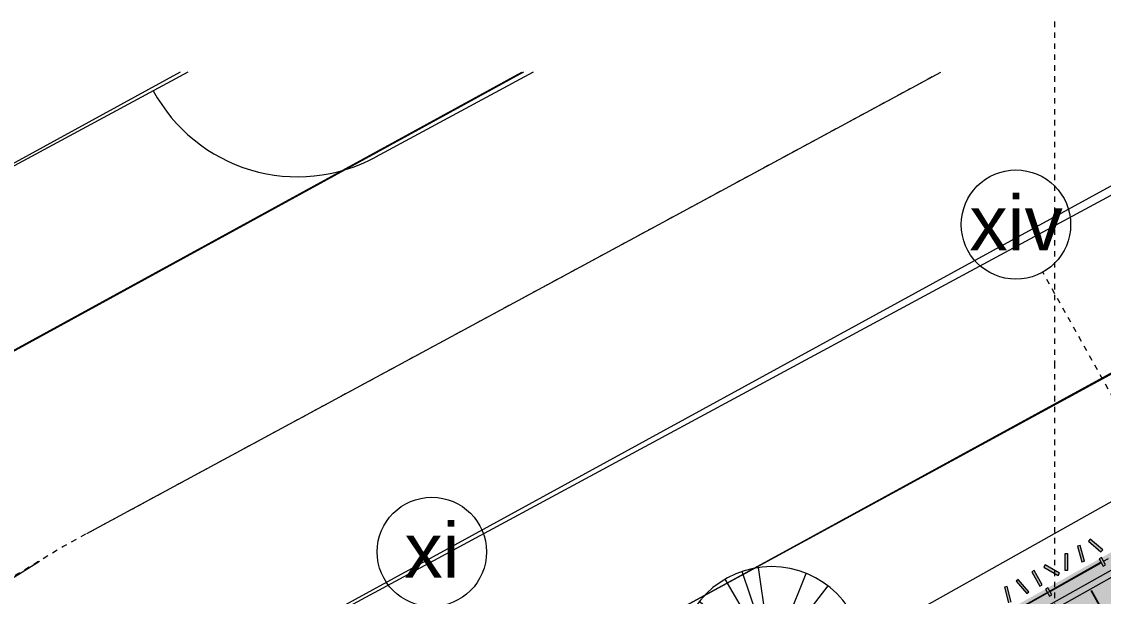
# Model space of a CAD drawing. Header units: metres. Extents: x -16.5 to 80.2, y 17.9 to 114.6.
# Drawn here: x 23.24 to 43.03, y 80.63 to 91.15 of the extents above; entities that cross this region are included whole.
import ezdxf

# ---------------------------------------------------------------- set-up
doc = ezdxf.new("R2010")
doc.units = ezdxf.units.M
doc.linetypes.add('IMPORT-carrilciclo', pattern=[0.016, 0.006, -0.01])
doc.linetypes.add('LíneaDeRejilla', pattern=[0.021, 0.012, -0.003, 0.003, -0.003])
for name, color, linetype, lineweight in [('00_VIA LOCAL LOTE A SEGREGAR', 253, 'Continuous', 5), ('A-DETL-GENF', 92, 'Continuous', 5), ('A-GLAZ-CURT', 52, 'Continuous', 9), ('A-GLAZ-CWMG', 51, 'Continuous', 13), ('A-MURO', 113, 'Continuous', 9), ('A-MURO-ACHU', 111, 'Continuous', 9), ('A-PISO', 51, 'Continuous', 9), ('A-PSAJ-ARBOL', 71, 'Continuous', 5), ('A-VENT-CORT', 52, 'Continuous', 5), ('A-VENT-CORT-MARC', 51, 'Continuous', 5), ('A-WALL', 113, 'Continuous', 18), ('COTAS', 2, 'Continuous', 5), ('H-HID-APAR', 6, 'Continuous', 5), ('S-REJI', 1, 'Continuous', 5), ('S-REJI-IDEN', 1, 'Continuous', 5)]:
    doc.layers.add(name, color=color, linetype=linetype, lineweight=lineweight)
doc.styles.add('Arial_5', font='arial.ttf', dxfattribs={"height": 1})

# ---------------------------------------------------------------- blocks, each defined once
blk = doc.blocks.new('Panel de sistema - Vidrio-10-1619762-Nivel 2')
at = {"layer": 'A-VENT-CORT'}
for p, q in [((-0.219, 0.005), (0.219, 0.005)), ((-0.219, 0.005), (-0.219, -0.005)), ((0.219, 0.005), (0.219, -0.005)), ((0.219, -0.005), (-0.219, -0.005))]:
    blk.add_line(p, q, dxfattribs=at)
blk = doc.blocks.new('DISPOSICIÓN URBANA JARDIN_dwg-1215257-Nivel 2')
at = {"layer": '00_VIA LOCAL LOTE A SEGREGAR', "color": 254}
for p, q in [((54.827, 113.305), (53.127, 110.503)), ((49.377, 110.107), (46.086, 104.682))]:
    blk.add_line(p, q, dxfattribs=at)
at = {"layer": '00_VIA LOCAL LOTE A SEGREGAR', "color": 254, "flags": 128}
blk.add_lwpolyline([(50.324, 91.464), (54.768, 99.713), (67.544, 120.767)], dxfattribs=at)
at = {"layer": '00_VIA LOCAL LOTE A SEGREGAR', "linetype": 'IMPORT-carrilciclo', "flags": 128}
blk.add_lwpolyline([(36.002, 72.241), (51.8, 101.462), (61.257, 117.078)], dxfattribs=at)
at = {"layer": '00_VIA LOCAL LOTE A SEGREGAR', "color": 254}
blk.add_arc((50.562, 112.059), 3, 238.7492, 328.7492, dxfattribs=at)
at = {"layer": 'COTAS', "color": 254}
for p, q in [((52.059, 101.89), (61.257, 117.078)), ((35.699, 70.51), (51.569, 101.018))]:
    blk.add_line(p, q, dxfattribs=at)
blk = doc.blocks.new('M_RPC Tree - Deciduous - Scarlet Oak - 6 mts-V99-Nivel 2')
at = {"layer": 'A-PSAJ-ARBOL'}
for q in [(-0.539, 1.598), (-0.239, 1.669), (-0.848, 1.458), (0.634, 1.563), (1.032, 1.334), (-1.323, 1.046), (-1.409, 0.927), (1.585, 0.575), (1.673, 0.215), (-1.615, -0.485), (-1.277, -1.101), (-1.155, -1.229), (-0.24, -1.669), (0.91, -1.42), (1.129, -1.253), (1.587, -0.57)]:
    blk.add_line((0, 0), q, dxfattribs=at)
for start, end in [(360, 180), (180, 360)]:
    blk.add_arc((0, 0), 1.687, start, end, dxfattribs=at)
blk = doc.blocks.new('Panel de sistema - Vidrio-10-1532750-Nivel 2')
at = {"layer": 'A-GLAZ-CURT'}
for p, q in [((0.5375, 0.005), (-0.5375, 0.005)), ((-0.5375, 0.005), (-0.5375, -0.005)), ((0.5375, -0.005), (0.5375, 0.005)), ((-0.5375, -0.005), (0.5375, -0.005))]:
    blk.add_line(p, q, dxfattribs=at)
blk = doc.blocks.new('Montante rectangular - 50x150-1351318-Nivel 2')
at = {"layer": 'A-GLAZ-CWMG'}
for p, q in [((-0.025, 0.075), (0.025, 0.075)), ((-0.025, -0.075), (-0.025, 0.075)), ((0.025, 0.075), (0.025, -0.075)), ((0.025, -0.075), (-0.025, -0.075))]:
    blk.add_line(p, q, dxfattribs=at)
blk = doc.blocks.new('Grid - 4mm-563819-Nivel 2')
at = {"layer": 'S-REJI-IDEN'}
blk.add_circle((0, 0), 0.004, dxfattribs=at)

msp = doc.modelspace()

# ---------------------------------------------------------------- hatches: boundary and pattern name
at = {"layer": 'A-DETL-GENF'}
h = msp.add_hatch(color=7, dxfattribs=at)
h.paths.add_polyline_path([(31.332, 66.035), (32.902, 66.915), (32.706, 67.265), (32.837, 67.338), (32.96, 67.119), (33.003, 67.143), (32.416, 68.19), (33.986, 69.07), (34.573, 68.024), (37.321, 69.564), (33.734, 75.963), (33.865, 76.036), (37.452, 69.637), (39.984, 71.057), (40.059, 70.927), (41.887, 71.951), (41.703, 72.279), (41.834, 72.353), (42.018, 72.025), (43.588, 72.905), (43.404, 73.233), (43.535, 73.306), (43.645, 73.109), (43.689, 73.133), (43.102, 74.18), (44.672, 75.06), (45.259, 74.013), (48.007, 75.554), (44.476, 81.857), (44.473, 81.857), (44.413, 81.965), (44.151, 81.818), (44.077, 81.949), (38.159, 78.632), (38.162, 78.622), (38.117, 78.597), (38.114, 78.606), (27.461, 72.634), (27.519, 72.53), (27.65, 72.603), (28.989, 70.214), (28.858, 70.141), (29.25, 69.443), (29.38, 69.516), (30.317, 67.846), (30.186, 67.772), (31.005, 66.312), (31.136, 66.385), (31.319, 66.058)], flags=0)
h.paths.add_polyline_path([(31.887, 68.726), (30.51, 71.181), (30.641, 71.255), (32.018, 68.799)], flags=0)
h.paths.add_polyline_path([(30.119, 71.879), (29.22, 73.483), (29.351, 73.557), (30.25, 71.953), (30.207, 71.928)], flags=0)
h.paths.add_polyline_path([(40.872, 73.762), (39.49, 76.227), (39.621, 76.3), (41.002, 73.836), (40.954, 73.808)], flags=0)
h.paths.add_polyline_path([(42.573, 74.716), (41.636, 76.386), (41.767, 76.46), (42.703, 74.789), (42.683, 74.778)], flags=0)
h.paths.add_polyline_path([(39.099, 76.924), (38.21, 78.511), (38.341, 78.584), (39.23, 76.998), (39.143, 76.949)], flags=0)
h.paths.add_polyline_path([(41.245, 77.084), (39.913, 79.46), (40.044, 79.533), (41.376, 77.157), (41.261, 77.093)], flags=0)
h.paths.add_polyline_path([(44.62, 81.8), (44.664, 81.825), (44.649, 81.851), (44.605, 81.826), (44.619, 81.801)], flags=0)
at = {"layer": 'A-MURO-ACHU'}
for points in [[(42.635, 81.264), (42.683, 81.277), (42.605, 81.567), (42.557, 81.554), (42.616, 81.335)], [(42.986, 81.45), (43.019, 81.488), (42.789, 81.681), (42.757, 81.643), (42.841, 81.572)], [(42.327, 81.115), (42.377, 81.115), (42.377, 81.415), (42.327, 81.415), (42.327, 81.258)], [(42.202, 81.019), (42.227, 81.062), (41.967, 81.212), (41.942, 81.169), (42.133, 81.059)], [(41.627, 80.684), (41.665, 80.717), (41.472, 80.946), (41.434, 80.914), (41.607, 80.708)], [(41.869, 80.822), (41.912, 80.847), (41.766, 81.108), (41.722, 81.084)], [(41.297, 80.514), (41.345, 80.527), (41.267, 80.817), (41.219, 80.804), (41.245, 80.708)]]:
    msp.add_hatch(color=256, dxfattribs=at).paths.add_polyline_path(points, flags=0)

# ---------------------------------------------------------------- linework, layer by layer
at = {"layer": 'A-MURO'}
for p, q in [((40.116, 79.404), (44.478, 81.849)), ((44.537, 81.744), (40.175, 79.3))]:
    msp.add_line(p, q, dxfattribs=at)
at = {"layer": 'A-PISO'}
for p, q in [((26.143, 90.229), (20.68, 87.24)), ((32.423, 90.229), (22.117, 84.582)), ((22.136, 84.617), (32.394, 90.229)), ((46.98, 90.229), (25.532, 78.496)), ((53.297, 90.229), (26.928, 75.839)), ((26.988, 75.873), (53.231, 90.229)), ((43.685, 82.651), (-1.236, 57.471))]:
    msp.add_line(p, q, dxfattribs=at)
at = {"layer": 'A-WALL'}
for p, q in [((42.605, 81.567), (42.557, 81.554)), ((42.557, 81.554), (42.635, 81.264)), ((42.683, 81.277), (42.605, 81.567)), ((42.789, 81.681), (42.757, 81.643)), ((42.757, 81.643), (42.986, 81.45)), ((43.019, 81.488), (42.789, 81.681)), ((42.377, 81.415), (42.327, 81.415)), ((42.327, 81.415), (42.327, 81.115)), ((42.377, 81.115), (42.377, 81.415)), ((42.986, 81.45), (43.019, 81.488)), ((41.967, 81.212), (41.942, 81.169)), ((41.942, 81.169), (42.202, 81.019)), ((42.227, 81.062), (41.967, 81.212)), ((42.635, 81.264), (42.683, 81.277)), ((41.472, 80.946), (41.434, 80.914)), ((41.665, 80.717), (41.472, 80.946)), ((41.766, 81.108), (41.722, 81.084)), ((41.722, 81.084), (41.869, 80.822)), ((41.912, 80.847), (41.766, 81.108)), ((42.202, 81.019), (42.227, 81.062)), ((42.327, 81.115), (42.377, 81.115)), ((41.267, 80.817), (41.219, 80.804)), ((41.219, 80.804), (41.297, 80.514)), ((41.345, 80.527), (41.267, 80.817)), ((41.434, 80.914), (41.627, 80.684)), ((41.869, 80.822), (41.912, 80.847)), ((41.627, 80.684), (41.665, 80.717))]:
    msp.add_line(p, q, dxfattribs=at)
at = {"layer": 'S-REJI', "linetype": 'LíneaDeRejilla'}
for p, q in [((42.136, 91.153), (42.136, 84.903)), ((44.976, 81.114), (41.92, 86.565)), ((49.919, 85.137), (-1.13, 56.522)), ((42.136, 84.903), (42.136, 51.546))]:
    msp.add_line(p, q, dxfattribs=at)

# ---------------------------------------------------------------- block references
at = {"layer": 'A-PSAJ-ARBOL'}
msp.add_blockref('M_RPC Tree - Deciduous - Scarlet Oak - 6 mts-V99-Nivel 2', (36.961, 79.492), dxfattribs=at)
at = {"layer": 'A-VENT-CORT'}
for name, p, rotation in [('Panel de sistema - Vidrio-10-1532750-Nivel 2', (42.52, 80.991), 209.2818500211667), ('Panel de sistema - Vidrio-10-1619762-Nivel 2', (42.917, 80.546), 119.2633305903556), ('Panel de sistema - Vidrio-10-1532750-Nivel 2', (41.539, 80.44), 209.2818500211667)]:
    msp.add_blockref(name, p, dxfattribs=dict(at, rotation=rotation))
at = {"layer": 'A-VENT-CORT-MARC', "extrusion": (0, 0, -1), "rotation": 330.7181499788334}
for p in [(-43.011, 81.266), (-42.03, 80.716)]:
    msp.add_blockref('Montante rectangular - 50x150-1351318-Nivel 2', p, dxfattribs=at)
at = {"layer": 'H-HID-APAR', "rotation": 329.59469028066}
msp.add_blockref('DISPOSICIÓN URBANA JARDIN_dwg-1215257-Nivel 2', (-72.033, 20.256), dxfattribs=at)
at = {"layer": 'S-REJI-IDEN', "xscale": 249.9999999999999, "yscale": 249.9999999999999, "zscale": 249.9999999999999}
for p, rotation in [((41.431, 87.438), 29.27259030575711), ((30.745, 81.448), 29.27259030575713)]:
    msp.add_blockref('Grid - 4mm-563819-Nivel 2', p, dxfattribs=dict(at, rotation=rotation))

# ---------------------------------------------------------------- texts
at = {"layer": 'S-REJI-IDEN', "char_height": 1, "attachment_point": 2, "line_spacing_factor": 0.941778, "style": 'Arial_5'}
for s, insert, width in [('xiv', (41.434, 87.969), 2.04451), ('xi', (30.748, 81.979), 1.19978)]:
    msp.add_mtext(s, dxfattribs=dict(at, insert=insert, width=width))

doc.saveas('drawing.dxf')
